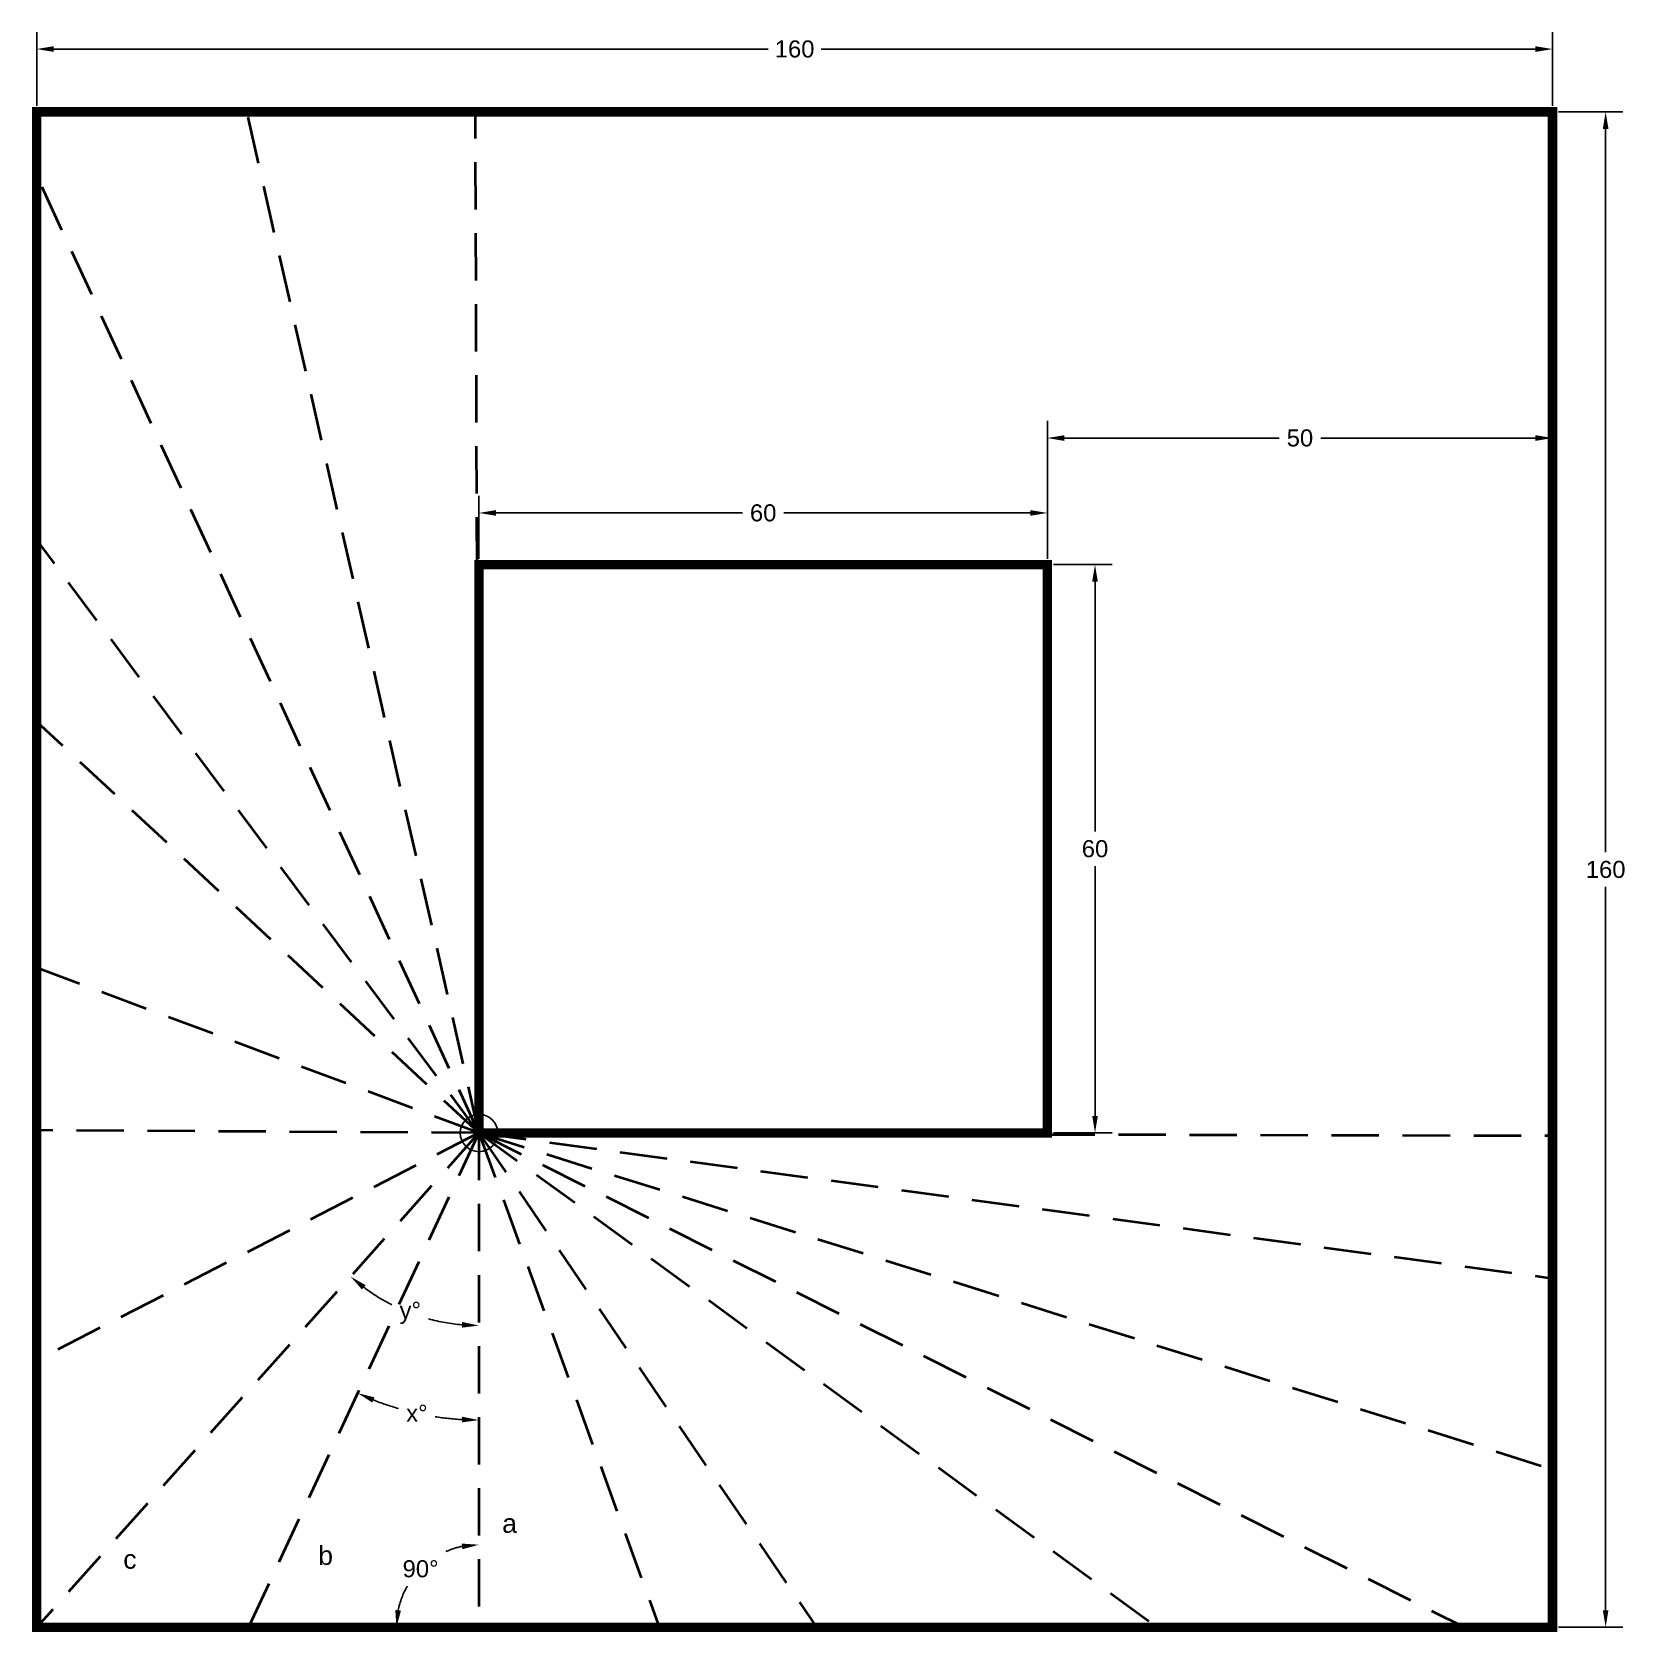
# Model space of a CAD drawing. Header units: inches. Extents: x 6.3 to 23.1, y 3.4 to 20.3.
import ezdxf

# ---------------------------------------------------------------- set-up
doc = ezdxf.new("R2010")
doc.units = ezdxf.units.IN
doc.header["$MEASUREMENT"] = 0
doc.linetypes.add('DASHED', pattern=[0.75, 0.5, -0.25])
doc.styles.get("Standard").update_dxf_attribs({"font": 'arial.ttf'})
doc.dimstyles.get("Standard").update_dxf_attribs({"dimtxt": 0.18, "dimasz": 0.18, "dimexe": 0.18, "dimexo": 0.0625, "dimgap": 0.09, "dimtad": 0, "dimtih": 1, "dimtoh": 1, "dimdec": 4, "dimzin": 0, "dimdsep": 46, "dimtxsty": 'Standard', "dimcen": 0.09, "dimadec": 0, "dimazin": 0, "dimtfac": 1, "dimtdec": 4, "dimtofl": 0, "dimtmove": 0, "dimatfit": 3, "dimfxl": 1, "dimtolj": 1, "dimtzin": 0, "dimarcsym": 0})

# ---------------------------------------------------------------- blocks, each defined once
blk = doc.blocks.new('*D1')
at = {"color": 0, "lineweight": -2, "transparency": 16777216}
for p, q in [((6.338, 19.555), (6.338, 20.336)), ((22.338, 19.555), (22.338, 20.336)), ((6.518, 20.156), (14.058, 20.156)), ((22.158, 20.156), (14.618, 20.156))]:
    blk.add_line(p, q, dxfattribs=at)
at = {"color": 0, "lineweight": 211, "transparency": 16777216}
for points in [[(6.518, 20.186), (6.518, 20.126), (6.338, 20.156)], [(22.158, 20.186), (22.158, 20.126), (22.338, 20.156)]]:
    blk.add_solid(points, dxfattribs=at)
at = {"layer": 'Defpoints', "color": 0, "lineweight": 211, "transparency": 16777216}
for p in [(22.338, 20.156), (6.338, 19.493), (22.338, 19.493)]:
    blk.add_point(p, dxfattribs=at)
at = {"color": 0, "transparency": 16777216, "insert": (14.338, 20.156), "char_height": 0.18, "attachment_point": 5}
blk.add_mtext('\\A1;160', dxfattribs=at)
blk = doc.blocks.new('*D2')
at = {"color": 0, "lineweight": -2, "transparency": 16777216}
for p, q in [((22.401, 19.493), (23.079, 19.493)), ((22.899, 19.313), (22.899, 11.675)), ((22.899, 3.673), (22.899, 11.311)), ((22.401, 3.493), (23.079, 3.493))]:
    blk.add_line(p, q, dxfattribs=at)
at = {"color": 0, "lineweight": 211, "transparency": 16777216}
for points in [[(22.869, 19.313), (22.929, 19.313), (22.899, 19.493)], [(22.869, 3.673), (22.929, 3.673), (22.899, 3.493)]]:
    blk.add_solid(points, dxfattribs=at)
at = {"layer": 'Defpoints', "color": 0, "lineweight": 211, "transparency": 16777216}
for p in [(22.338, 19.493), (22.338, 3.493), (22.899, 3.493)]:
    blk.add_point(p, dxfattribs=at)
at = {"color": 0, "transparency": 16777216, "insert": (22.899, 11.493), "char_height": 0.18, "attachment_point": 5}
blk.add_mtext('\\A1;160', dxfattribs=at)
blk = doc.blocks.new('*D3')
at = {"color": 0, "lineweight": -2, "transparency": 16777216}
for p, q in [((11.006, 14.774), (11.006, 15.438)), ((17.006, 14.774), (17.006, 15.438)), ((11.186, 15.258), (13.787, 15.258)), ((16.826, 15.258), (14.225, 15.258))]:
    blk.add_line(p, q, dxfattribs=at)
at = {"color": 0, "transparency": 16777216}
for points in [[(11.186, 15.288), (11.186, 15.228), (11.006, 15.258)], [(16.826, 15.288), (16.826, 15.228), (17.006, 15.258)]]:
    blk.add_solid(points, dxfattribs=at)
at = {"layer": 'Defpoints', "color": 0, "transparency": 16777216}
for p in [(17.006, 15.258), (11.006, 14.712), (17.006, 14.712)]:
    blk.add_point(p, dxfattribs=at)
at = {"color": 0, "transparency": 16777216, "insert": (14.006, 15.258), "char_height": 0.18, "attachment_point": 5}
blk.add_mtext('\\A1;60', dxfattribs=at)
blk = doc.blocks.new('*D4')
at = {"color": 0, "lineweight": -2, "transparency": 16777216}
for p, q in [((17.069, 14.712), (17.689, 14.712)), ((17.509, 14.532), (17.509, 11.894)), ((17.509, 8.892), (17.509, 11.53)), ((17.069, 8.712), (17.689, 8.712))]:
    blk.add_line(p, q, dxfattribs=at)
at = {"color": 0, "transparency": 16777216}
for points in [[(17.479, 14.532), (17.539, 14.532), (17.509, 14.712)], [(17.479, 8.892), (17.539, 8.892), (17.509, 8.712)]]:
    blk.add_solid(points, dxfattribs=at)
at = {"layer": 'Defpoints', "color": 0, "transparency": 16777216}
for p in [(17.006, 14.712), (17.006, 8.712), (17.509, 8.712)]:
    blk.add_point(p, dxfattribs=at)
at = {"color": 0, "transparency": 16777216, "insert": (17.509, 11.712), "char_height": 0.18, "attachment_point": 5}
blk.add_mtext('\\A1;60', dxfattribs=at)
blk = doc.blocks.new('*D7')
at = {"color": 0, "linetype": 'DASHED', "lineweight": -2, "transparency": 16777216}
for start, end in [(248.4254, 253.7281), (261.2402, 266.5975)]:
    blk.add_arc((11.006, 8.712), 3.032, start, end, dxfattribs=at)
at = {"color": 0, "linetype": 'DASHED', "lineweight": 40, "transparency": 16777216}
for points in [[(9.88, 5.865), (9.903, 5.92), (9.726, 5.964)], [(10.827, 5.716), (10.826, 5.656), (11.006, 5.68)]]:
    blk.add_solid(points, dxfattribs=at)
at = {"layer": 'Defpoints', "color": 0, "linetype": 'DASHED', "lineweight": 40, "transparency": 16777216}
for p in [(11.006, 8.712), (11.006, 8.712), (10.138, 5.807), (8.575, 3.493), (11.006, 3.493)]:
    blk.add_point(p, dxfattribs=at)
at = {"color": 0, "linetype": 'DASHED', "lineweight": 40, "transparency": 16777216, "insert": (10.351, 5.752), "char_height": 0.18, "attachment_point": 5}
blk.add_mtext('\\A1;x°', dxfattribs=at)
blk = doc.blocks.new('*D8')
at = {"color": 0, "linetype": 'DASHED', "lineweight": -2, "transparency": 16777216}
for start, end in [(101.8522, 113.683), (150.1037, 168.1478)]:
    blk.add_arc((11.006, 3.493), 0.872, start, end, dxfattribs=at)
at = {"color": 0, "linetype": 'DASHED', "lineweight": 40, "transparency": 16777216}
for points in [[(10.824, 4.376), (10.83, 4.316), (11.006, 4.364)], [(10.183, 3.669), (10.123, 3.675), (10.135, 3.493)]]:
    blk.add_solid(points, dxfattribs=at)
at = {"layer": 'Defpoints', "color": 0, "linetype": 'DASHED', "lineweight": 40, "transparency": 16777216}
for p in [(11.006, 8.712), (10.571, 4.248), (6.338, 3.493), (11.006, 3.493), (22.338, 3.493)]:
    blk.add_point(p, dxfattribs=at)
at = {"color": 0, "linetype": 'DASHED', "lineweight": 40, "transparency": 16777216, "insert": (10.39, 4.109), "char_height": 0.18, "attachment_point": 5}
blk.add_mtext('\\A1;90°', dxfattribs=at)
blk = doc.blocks.new('*D9')
at = {"color": 0, "linetype": 'DASHED', "lineweight": -2, "transparency": 16777216}
for start, end in [(233.2615, 243.1549), (254.8078, 264.9286)]:
    blk.add_arc((11.006, 8.712), 2.034, start, end, dxfattribs=at)
at = {"color": 0, "linetype": 'DASHED', "lineweight": 40, "transparency": 16777216}
for points in [[(9.771, 7.059), (9.809, 7.105), (9.65, 7.196)], [(10.828, 6.716), (10.825, 6.656), (11.006, 6.678)]]:
    blk.add_solid(points, dxfattribs=at)
at = {"layer": 'Defpoints', "color": 0, "linetype": 'DASHED', "lineweight": 40, "transparency": 16777216}
for p in [(11.006, 8.712), (11.006, 8.712), (10.055, 6.914), (6.338, 3.493), (11.006, 3.493)]:
    blk.add_point(p, dxfattribs=at)
at = {"color": 0, "linetype": 'DASHED', "lineweight": 40, "transparency": 16777216, "insert": (10.281, 6.812), "char_height": 0.18, "attachment_point": 5}
blk.add_mtext('\\A1;y°', dxfattribs=at)
blk = doc.blocks.new('*D10')
at = {"color": 0, "lineweight": -2, "transparency": 16777216}
for p, q in [((17.006, 14.774), (17.006, 16.229)), ((22.338, 14.831), (22.338, 16.229)), ((17.186, 16.049), (19.454, 16.049)), ((22.158, 16.049), (19.891, 16.049))]:
    blk.add_line(p, q, dxfattribs=at)
at = {"color": 0, "lineweight": 40, "transparency": 16777216}
for points in [[(17.186, 16.079), (17.186, 16.019), (17.006, 16.049)], [(22.158, 16.079), (22.158, 16.019), (22.338, 16.049)]]:
    blk.add_solid(points, dxfattribs=at)
at = {"layer": 'Defpoints', "color": 0, "lineweight": 40, "transparency": 16777216}
for p in [(22.338, 16.049), (17.006, 14.712), (22.338, 14.768)]:
    blk.add_point(p, dxfattribs=at)
at = {"color": 0, "lineweight": 40, "transparency": 16777216, "insert": (19.672, 16.049), "char_height": 0.18, "attachment_point": 5}
blk.add_mtext('\\A1;50', dxfattribs=at)

msp = doc.modelspace()

# ---------------------------------------------------------------- linework, layer by layer
at = {"linetype": 'DASHED', "lineweight": 40}
for q in [(8.55628, 19.49261), (10.96869, 19.49261), (6.33815, 18.8187), (6.33815, 14.97567), (6.33815, 13.05415), (6.33815, 10.45445), (6.33815, 8.74015), (6.33815, 3.49261), (6.33815, 6.31), (8.57512, 3.49261), (11.00638, 3.49261), (12.90993, 3.49261), (14.56846, 3.49261), (18.16823, 3.49261), (21.40991, 3.49261), (22.33815, 5.16086), (22.33815, 7.17657), (22.33815, 8.68364)]:
    msp.add_line((11.00638, 8.71193), q, dxfattribs=at)
at = {"const_width": 0.1}
msp.add_lwpolyline([(6.33815, 19.49261), (22.33815, 19.49261), (22.33815, 3.49261), (6.33815, 3.49261)], close=True, dxfattribs=at)
at = {"lineweight": 70, "const_width": 0.1}
msp.add_lwpolyline([(11.00638, 14.71193), (17.00638, 14.71193), (17.00638, 8.71193), (11.00638, 8.71193)], close=True, dxfattribs=at)
msp.add_circle((11.00638, 8.71193), 0.19784)

# ---------------------------------------------------------------- texts
at = {"linetype": 'DASHED', "lineweight": 40, "char_height": 0.2, "attachment_point": 1}
for s, width, insert in [('a', 0.5654082, (11.25139, 4.6899)), ('c', 0.5129357, (7.25177, 4.31081)), ('b', 0.5842555, (9.31016, 4.35081))]:
    msp.add_mtext_dynamic_manual_height_columns(s, width=width, gutter_width=1, heights=[0], dxfattribs=dict(at, insert=insert))

# ---------------------------------------------------------------- dimensions: what is measured, and where the dimension line sits
for base, p1, p2, text, picture, middle in [((22.33815, 20.15613), (6.33815, 19.49261), (22.33815, 19.49261), '160', '*D1', (14.33815, 20.15613)), ((17.00638, 15.25824), (11.00638, 14.71193), (17.00638, 14.71193), '60', '*D3', (14.00638, 15.25824))]:
    dim = msp.add_linear_dim(base=base, p1=p1, p2=p2, text=text, dimstyle='Standard')
    dim.commit()
    dim.dimension.update_dxf_attribs({"geometry": picture, "text_midpoint": middle})
dim = msp.add_linear_dim(base=(22.89877, 3.49261), p1=(22.33815, 19.49261), p2=(22.33815, 3.49261), angle=90, text='160', dimstyle='Standard')
dim.commit()
dim.dimension.update_dxf_attribs({"geometry": '*D2', "text_midpoint": (22.89877, 11.49261), "dimtype": 160})
at = {"lineweight": 40}
dim = msp.add_linear_dim(base=(22.33815, 16.04936), p1=(17.00638, 14.71193), p2=(22.33815, 14.76844), text='50', dimstyle='Standard', dxfattribs=at)
dim.commit()
dim.dimension.update_dxf_attribs({"geometry": '*D10', "text_midpoint": (19.67227, 16.04936)})
dim = msp.add_linear_dim(base=(17.50858, 8.71193), p1=(17.00638, 14.71193), p2=(17.00638, 8.71193), angle=90, text='60', dimstyle='Standard')
dim.commit()
dim.dimension.update_dxf_attribs({"geometry": '*D4', "text_midpoint": (17.50858, 11.71193)})
at = {"linetype": 'DASHED', "lineweight": 40}
dim = msp.add_angular_dim_2l(base=(10.57053, 4.24753), line1=((22.33815, 3.49261), (6.33815, 3.49261)), line2=((11.00638, 8.71193), (11.00638, 3.49261)), dimstyle='Standard', dxfattribs=at)
dim.commit()
dim.dimension.update_dxf_attribs({"geometry": '*D8', "text_midpoint": (10.39, 4.109)})
for base, line1, line2, text, picture, middle in [((10.05533, 6.91368), ((11.00638, 8.71193), (6.33815, 3.49261)), ((11.00638, 8.71193), (11.00638, 3.49261)), 'y°', '*D9', (10.28052, 6.81158)), ((10.1377, 5.80749), ((11.00638, 8.71193), (11.00638, 3.49261)), ((11.00638, 8.71193), (8.57512, 3.49261)), 'x°', '*D7', (10.35083, 5.75209))]:
    dim = msp.add_angular_dim_2l(base=base, line1=line1, line2=line2, text=text, dimstyle='Standard', dxfattribs=at)
    dim.commit()
    dim.dimension.update_dxf_attribs({"geometry": picture, "text_midpoint": middle})

doc.saveas('drawing.dxf')
